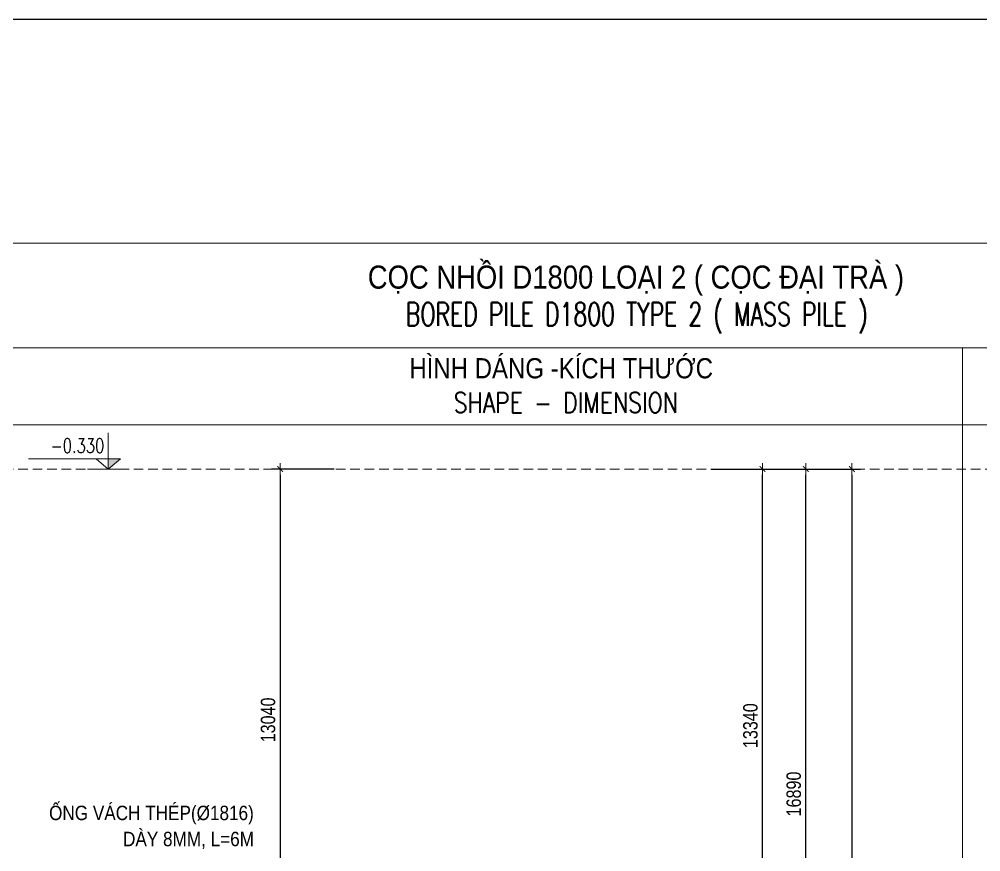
# Model space of a CAD drawing. Header units: millimetres. Extents: x -2123450 to -961021, y -260876 to 649159.
# Drawn here: x -2094595 to -2069611, y 496004 to 517639 of the extents above; entities that cross this region are included whole.
import ezdxf
from ezdxf.enums import TextEntityAlignment as Align

# ---------------------------------------------------------------- set-up
doc = ezdxf.new("R2010")
doc.units = ezdxf.units.MM
doc.header["$LTSCALE"] = 1000
doc.header["$MEASUREMENT"] = 0
doc.header["$PDMODE"] = 66
doc.linetypes.add('HIDDEN', pattern=[0.375, 0.25, -0.125])
doc.layers.get('DEFPOINTS').update_dxf_attribs({"linetype": 'CONTINUOUS'})
for name, color, linetype, lineweight in [('NDC_S_CONTINUOUS', 3, 'CONTINUOUS', 20), ('NDC_S_DIM', 1, 'CONTINUOUS', 9), ('NDC_S_FOUNDATION NAME', 7, 'CONTINUOUS', 20), ('NDC_S_HATCH MATERIAL', 8, 'CONTINUOUS', 13), ('NDC_S_LEVEL', 3, 'CONTINUOUS', 20), ('NDC_S_LEVEL TEXT', 7, 'CONTINUOUS', 20), ('NDC_S_VN TITLE', 6, 'CONTINUOUS', 9)]:
    doc.layers.add(name, color=color, linetype=linetype, lineweight=lineweight)
doc.layers.add('TEXT', color=7, linetype='CONTINUOUS')
doc.styles.add('NDC_ARIAL', font='arial.ttf', dxfattribs={"width": 0.8})
doc.styles.add('NDC_ROMANS', font='romans.shx', dxfattribs={"width": 0.8, "bigfont": 'vns.shx'})
doc.styles.get("Standard").update_dxf_attribs({"font": 'romans.shx', "bigfont": 'vns.shx'})
doc.dimstyles.new('NDC_1-150', dxfattribs={"dimscale": 150, "dimtxt": 2.5, "dimasz": 1, "dimexe": 1.5, "dimexo": 0, "dimgap": 0.8, "dimtad": 1, "dimdec": 0, "dimdsep": 46, "dimtxsty": 'NDC_ARIAL', "dimblk": 'DIMMARK', "dimcen": 49999.938995, "dimdle": 1.5, "dimclrd": 1, "dimclre": 1, "dimclrt": 3, "dimadec": 0, "dimazin": 0, "dimtfac": 1, "dimtdec": 0, "dimtix": 1, "dimtmove": 2, "dimatfit": 3, "dimfxl": 1, "dimarcsym": 0})

# ---------------------------------------------------------------- blocks, each defined once
blk = doc.blocks.new('DIMMARK')
at = {"layer": 'NDC_S_DIM', "color": 1}
blk.add_line((-1.5, 0), (1, 0), dxfattribs=at)
at = {"layer": 'NDC_S_DIM', "color": 2, "const_width": 0.15}
blk.add_lwpolyline([(-0.5, -0.5), (0.5, 0.5)], dxfattribs=at)
blk = doc.blocks.new('*D1791')
at = {"layer": 'DEFPOINTS', "color": 0, "transparency": 16777216}
for p in [(-2075412, 505950), (-2075412, 452950), (-2072958, 452950)]:
    blk.add_point(p, dxfattribs=at)
at = {"layer": 'NDC_S_DIM', "color": 1, "lineweight": -2, "transparency": 16777216}
for p, q in [((-2075412, 505950), (-2072733, 505950)), ((-2072958, 505800), (-2072958, 453100)), ((-2075412, 452950), (-2072733, 452950))]:
    blk.add_line(p, q, dxfattribs=at)
at = {"layer": 'NDC_S_DIM', "color": 1, "lineweight": -2, "transparency": 16777216, "xscale": 150, "yscale": 150, "zscale": 150}
for p, rotation in [((-2072958, 505950), 90), ((-2072958, 452950), 270)]:
    blk.add_blockref('DIMMARK', p, dxfattribs=dict(at, rotation=rotation))
at = {"layer": 'NDC_S_DIM', "color": 3, "transparency": 16777216, "insert": (-2073270, 479450), "char_height": 375, "attachment_point": 5, "rotation": 90, "style": 'NDC_ARIAL'}
blk.add_mtext('53000', dxfattribs=at)
blk = doc.blocks.new('COT CAO DO')
at = {"layer": 'NDC_S_LEVEL'}
h = blk.add_hatch(color=256, dxfattribs=at)
h.dxf.hatch_style = 1
h.paths.add_polyline_path([(48207, 284502), (48521, 284502), (48207, 284239)])
for p, q in [((48207, 284239), (48207, 285183)), ((48521, 284502), (46132, 284502)), ((47893, 284502), (48207, 284239)), ((48521, 284502), (48207, 284239)), ((48745, 284239), (47669, 284239))]:
    blk.add_line(p, q, dxfattribs=at)
blk = doc.blocks.new('*D1799')
at = {"layer": 'DEFPOINTS', "color": 0, "transparency": 16777216}
for p in [(-2086414, 505950), (-2087817, 492910), (-2086414, 492910)]:
    blk.add_point(p, dxfattribs=at)
at = {"layer": 'NDC_S_DIM', "color": 1, "lineweight": -2, "transparency": 16777216}
for p, q in [((-2086414, 505950), (-2088042, 505950)), ((-2087817, 505800), (-2087817, 493060)), ((-2086414, 492910), (-2088042, 492910))]:
    blk.add_line(p, q, dxfattribs=at)
at = {"layer": 'NDC_S_DIM', "color": 1, "lineweight": -2, "transparency": 16777216, "xscale": 150, "yscale": 150, "zscale": 150}
for p, rotation in [((-2087817, 505950), 90), ((-2087817, 492910), 270)]:
    blk.add_blockref('DIMMARK', p, dxfattribs=dict(at, rotation=rotation))
at = {"layer": 'NDC_S_DIM', "color": 3, "transparency": 16777216, "insert": (-2088129, 499430), "char_height": 375, "attachment_point": 5, "rotation": 90, "style": 'NDC_ARIAL'}
blk.add_mtext('13040', dxfattribs=at)
blk = doc.blocks.new('*D1807')
at = {"layer": 'DEFPOINTS', "color": 0, "transparency": 16777216}
for p in [(-2076613, 505950), (-2074158, 505950), (-2076613, 489060)]:
    blk.add_point(p, dxfattribs=at)
at = {"layer": 'NDC_S_DIM', "color": 1, "lineweight": -2, "transparency": 16777216}
for p, q in [((-2076613, 505950), (-2073933, 505950)), ((-2074158, 489210), (-2074158, 505800)), ((-2076613, 489060), (-2073933, 489060))]:
    blk.add_line(p, q, dxfattribs=at)
at = {"layer": 'NDC_S_DIM', "color": 1, "lineweight": -2, "transparency": 16777216, "xscale": 150, "yscale": 150, "zscale": 150}
for p, rotation in [((-2074158, 505950), 90), ((-2074158, 489060), 270)]:
    blk.add_blockref('DIMMARK', p, dxfattribs=dict(at, rotation=rotation))
at = {"layer": 'NDC_S_DIM', "color": 3, "transparency": 16777216, "insert": (-2074470, 497505), "char_height": 375, "attachment_point": 5, "rotation": 90, "style": 'NDC_ARIAL'}
blk.add_mtext('16890', dxfattribs=at)
blk = doc.blocks.new('*D1808')
at = {"layer": 'DEFPOINTS', "color": 0, "transparency": 16777216}
for p in [(-2076613, 505950), (-2075284, 505950), (-2076613, 492610)]:
    blk.add_point(p, dxfattribs=at)
at = {"layer": 'NDC_S_DIM', "color": 1, "lineweight": -2, "transparency": 16777216}
for p, q in [((-2076613, 505950), (-2075059, 505950)), ((-2075284, 492760), (-2075284, 505800)), ((-2076613, 492610), (-2075059, 492610))]:
    blk.add_line(p, q, dxfattribs=at)
at = {"layer": 'NDC_S_DIM', "color": 1, "lineweight": -2, "transparency": 16777216, "xscale": 150, "yscale": 150, "zscale": 150}
for p, rotation in [((-2075284, 505950), 90), ((-2075284, 492610), 270)]:
    blk.add_blockref('DIMMARK', p, dxfattribs=dict(at, rotation=rotation))
at = {"layer": 'NDC_S_DIM', "color": 3, "transparency": 16777216, "insert": (-2075595, 499280), "char_height": 375, "attachment_point": 5, "rotation": 90, "style": 'NDC_ARIAL'}
blk.add_mtext('13340', dxfattribs=at)

msp = doc.modelspace()

# ---------------------------------------------------------------- linework, layer by layer
at = {"layer": 'DEFPOINTS'}
msp.add_lwpolyline([(-2123449.73, 517639.38), (-1997299.73, 517639.38), (-1997299.73, 428539.38), (-2123449.73, 428539.38)], close=True, dxfattribs=at)
at = {"layer": 'NDC_S_CONTINUOUS'}
for p, q in [((-2094847.61, 511820.66), (-2047120.74, 511820.66)), ((-2094847.61, 509099.88), (-2047120.74, 509099.88)), ((-2070089.84, 450405.87), (-2070089.84, 509099.88)), ((-2094847.61, 507099.88), (-2061721.05, 507099.88))]:
    msp.add_line(p, q, dxfattribs=at)
at = {"layer": 'NDC_S_HATCH MATERIAL', "linetype": 'HIDDEN'}
msp.add_line((-2047120.74, 505949.88), (-2094847.61, 505949.88), dxfattribs=at)

# ---------------------------------------------------------------- block references
at = {"layer": 'NDC_S_DIM', "lineweight": 100}
msp.add_blockref('COT CAO DO', (-2140487.83, 221711.2), dxfattribs=at)

# ---------------------------------------------------------------- texts
at = {"layer": 'NDC_S_FOUNDATION NAME', "style": 'NDC_ARIAL', "width": 0.85}
msp.add_text('HÌNH DÁNG -KÍCH THƯỚC', height=525, dxfattribs=at).set_placement((-2080513.37, 508633.6), align=Align.MIDDLE)
for s, p in [('ỐNG VÁCH THÉP(%%C1816)', (-2093820.13, 496825.58)), ('DÀY 8MM, L=6M', (-2091897.84, 496148.04))]:
    msp.add_text(s, height=375, dxfattribs=at).set_placement(p)
at = {"layer": 'NDC_S_LEVEL TEXT', "style": 'NDC_ROMANS', "width": 0.75}
msp.add_text('-0.330', height=375, dxfattribs=at).set_placement((-2093081.62, 506367.66), align=Align.CENTER)
at = {"layer": 'NDC_S_VN TITLE', "style": 'NDC_ARIAL', "width": 0.85}
msp.add_text('CỌC NHỒI D1800 LOẠI 2 ( CỌC ĐẠI TRÀ )', height=600, dxfattribs=at).set_placement((-2078571.73, 510938.29), align=Align.MIDDLE)
at = {"layer": 'TEXT', "color": 3, "linetype": 'Continuous', "ltscale": 0.8}
for s, height, width, p in [('BORED PILE D1800 TYPE 2 ( MASS PILE )', 600, 0.7, (-2078549.25, 509974.55)), ('SHAPE - DIMENSION', 525, 0.8, (-2080393.05, 507674.64))]:
    msp.add_text(s, height=height, dxfattribs=dict(at, width=width)).set_placement(p, align=Align.MIDDLE_CENTER)

# ---------------------------------------------------------------- dimensions: what is measured, and where the dimension line sits
at = {"layer": 'NDC_S_DIM'}
for base, p1, p2, picture, middle in [((-2087816.96, 492909.88), (-2086413.99, 505949.88), (-2086413.99, 492909.88), '*D1799', (-2088128.55, 499429.88)), ((-2074158.47, 505949.88), (-2076612.64, 489059.88), (-2076612.64, 505949.88), '*D1807', (-2074469.93, 497504.88)), ((-2075283.73, 505949.88), (-2076612.64, 492609.88), (-2076612.64, 505949.88), '*D1808', (-2075595.32, 499279.88)), ((-2072958.47, 452949.88), (-2075412.38, 505949.88), (-2075412.38, 452949.88), '*D1791', (-2073270.06, 479449.88))]:
    dim = msp.add_linear_dim(base=base, p1=p1, p2=p2, angle=90, dimstyle='NDC_1-150', dxfattribs=at)
    dim.commit()
    dim.dimension.update_dxf_attribs({"geometry": picture, "text_midpoint": middle})

doc.saveas('drawing.dxf')
